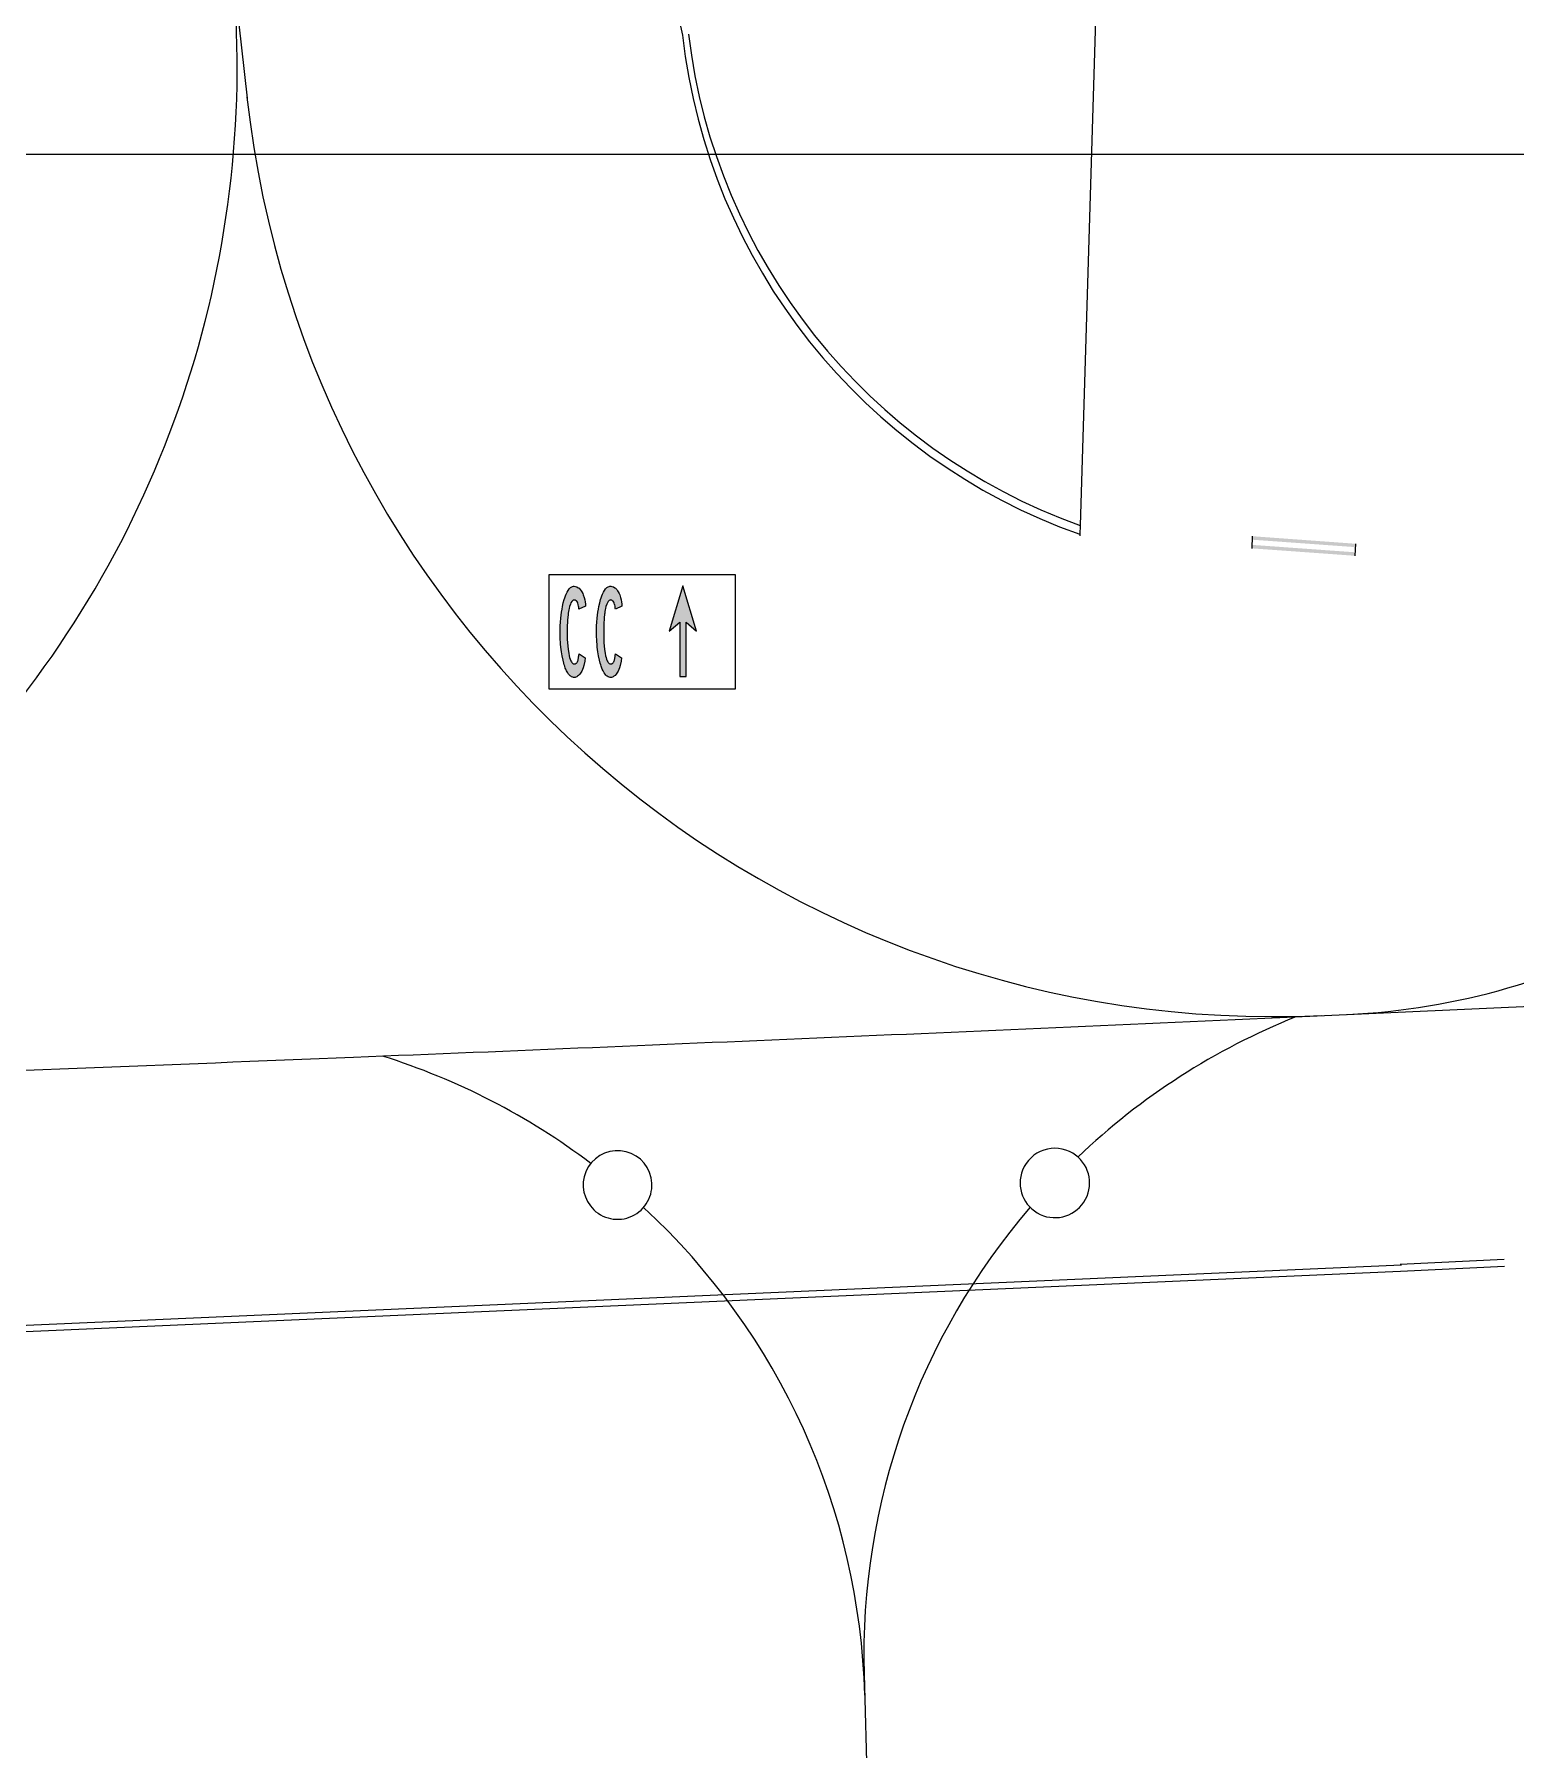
# Model space of a CAD drawing. Header units: millimetres. Extents: x 1358 to 1865, y 706 to 1003.
# Drawn here: x 1657.41 to 1673.14, y 840.71 to 858.95 of the extents above; entities that cross this region are included whole.
import ezdxf

# ---------------------------------------------------------------- set-up
doc = ezdxf.new("R2010")
doc.units = ezdxf.units.MM
doc.layers.add('建築', color=7, linetype='Continuous')

msp = doc.modelspace()

# ---------------------------------------------------------------- hatches: boundary and pattern name
at = {"layer": '建築', "ltscale": 1000}
h = msp.add_hatch(color=256, dxfattribs=at)
h.paths.add_polyline_path([(1670.346, 853.614), (1670.345, 853.577), (1671.441, 853.498), (1671.442, 853.534)])
h.paths.add_polyline_path([(1670.342, 853.522), (1670.341, 853.485), (1671.437, 853.406), (1671.439, 853.443)])
for points in [[(1663.098, 852.131), (1663.105, 852.125), (1663.115, 852.119), (1663.127, 852.114), (1663.135, 852.113), (1663.142, 852.113), (1663.151, 852.113), (1663.161, 852.116), (1663.169, 852.119), (1663.178, 852.125), (1663.189, 852.134), (1663.202, 852.148), (1663.222, 852.179), (1663.236, 852.214), (1663.245, 852.241), (1663.255, 852.286), (1663.259, 852.321), (1663.195, 852.365), (1663.194, 852.36), (1663.192, 852.354), (1663.191, 852.342), (1663.189, 852.332), (1663.188, 852.324), (1663.187, 852.317), (1663.186, 852.309), (1663.184, 852.299), (1663.18, 852.288), (1663.178, 852.283), (1663.175, 852.276), (1663.169, 852.268), (1663.163, 852.263), (1663.155, 852.258), (1663.146, 852.256), (1663.135, 852.257), (1663.125, 852.262), (1663.117, 852.271), (1663.112, 852.278), (1663.106, 852.289), (1663.099, 852.307), (1663.094, 852.325), (1663.089, 852.344), (1663.084, 852.372), (1663.078, 852.409), (1663.074, 852.449), (1663.072, 852.48), (1663.069, 852.52), (1663.069, 852.571), (1663.069, 852.622), (1663.069, 852.652), (1663.069, 852.668), (1663.07, 852.694), (1663.073, 852.729), (1663.074, 852.748), (1663.078, 852.785), (1663.08, 852.795), (1663.082, 852.812), (1663.085, 852.831), (1663.088, 852.844), (1663.093, 852.867), (1663.102, 852.893), (1663.108, 852.907), (1663.117, 852.921), (1663.127, 852.931), (1663.134, 852.935), (1663.142, 852.936), (1663.154, 852.934), (1663.163, 852.928), (1663.169, 852.922), (1663.176, 852.912), (1663.18, 852.903), (1663.185, 852.888), (1663.186, 852.883), (1663.188, 852.872), (1663.19, 852.861), (1663.192, 852.85), (1663.193, 852.838), (1663.261, 852.869), (1663.262, 852.878), (1663.261, 852.892), (1663.259, 852.917), (1663.255, 852.939), (1663.249, 852.963), (1663.239, 852.991), (1663.233, 853.005), (1663.223, 853.023), (1663.217, 853.034), (1663.207, 853.047), (1663.194, 853.06), (1663.186, 853.067), (1663.172, 853.075), (1663.155, 853.08), (1663.142, 853.082), (1663.134, 853.082), (1663.126, 853.08), (1663.116, 853.076), (1663.103, 853.068), (1663.089, 853.054), (1663.077, 853.038), (1663.066, 853.018), (1663.056, 852.997), (1663.049, 852.98), (1663.042, 852.96), (1663.036, 852.941), (1663.026, 852.906), (1663.018, 852.868), (1663.013, 852.84), (1663.007, 852.806), (1663.003, 852.773), (1663, 852.742), (1662.996, 852.699), (1662.994, 852.663), (1662.993, 852.631), (1662.993, 852.614), (1662.993, 852.583), (1662.994, 852.549), (1662.995, 852.512), (1662.996, 852.493), (1662.998, 852.467), (1663.001, 852.435), (1663.007, 852.386), (1663.014, 852.341), (1663.024, 852.296), (1663.031, 852.266), (1663.036, 852.248), (1663.042, 852.231), (1663.048, 852.213), (1663.053, 852.202), (1663.062, 852.182), (1663.075, 852.16), (1663.083, 852.148), (1663.092, 852.137)], [(1663.58, 852.838), (1663.579, 852.85), (1663.577, 852.861), (1663.576, 852.872), (1663.573, 852.883), (1663.572, 852.888), (1663.567, 852.903), (1663.563, 852.912), (1663.556, 852.922), (1663.55, 852.928), (1663.541, 852.934), (1663.531, 852.935), (1663.527, 852.936), (1663.521, 852.935), (1663.514, 852.931), (1663.504, 852.921), (1663.495, 852.907), (1663.489, 852.893), (1663.48, 852.867), (1663.475, 852.844), (1663.472, 852.831), (1663.469, 852.812), (1663.467, 852.795), (1663.465, 852.785), (1663.461, 852.748), (1663.46, 852.729), (1663.458, 852.694), (1663.457, 852.668), (1663.456, 852.652), (1663.456, 852.622), (1663.456, 852.571), (1663.457, 852.52), (1663.459, 852.48), (1663.461, 852.449), (1663.465, 852.409), (1663.471, 852.372), (1663.476, 852.344), (1663.481, 852.325), (1663.486, 852.307), (1663.493, 852.289), (1663.499, 852.278), (1663.504, 852.271), (1663.51, 852.265), (1663.514, 852.261), (1663.52, 852.258), (1663.525, 852.257), (1663.53, 852.256), (1663.537, 852.257), (1663.539, 852.258), (1663.543, 852.259), (1663.546, 852.26), (1663.549, 852.262), (1663.552, 852.264), (1663.554, 852.266), (1663.557, 852.269), (1663.56, 852.274), (1663.563, 852.278), (1663.565, 852.283), (1663.567, 852.287), (1663.568, 852.29), (1663.57, 852.297), (1663.571, 852.302), (1663.573, 852.309), (1663.574, 852.317), (1663.575, 852.324), (1663.576, 852.332), (1663.578, 852.342), (1663.579, 852.354), (1663.581, 852.36), (1663.582, 852.365), (1663.646, 852.321), (1663.642, 852.286), (1663.632, 852.241), (1663.623, 852.214), (1663.609, 852.179), (1663.589, 852.148), (1663.576, 852.134), (1663.565, 852.125), (1663.556, 852.119), (1663.549, 852.116), (1663.538, 852.113), (1663.529, 852.113), (1663.523, 852.113), (1663.514, 852.114), (1663.502, 852.119), (1663.493, 852.125), (1663.486, 852.131), (1663.48, 852.137), (1663.47, 852.148), (1663.462, 852.16), (1663.449, 852.182), (1663.44, 852.202), (1663.436, 852.213), (1663.429, 852.231), (1663.424, 852.248), (1663.418, 852.266), (1663.411, 852.296), (1663.401, 852.341), (1663.394, 852.386), (1663.388, 852.435), (1663.385, 852.467), (1663.383, 852.493), (1663.382, 852.512), (1663.381, 852.549), (1663.38, 852.583), (1663.38, 852.614), (1663.38, 852.631), (1663.381, 852.663), (1663.383, 852.699), (1663.387, 852.742), (1663.39, 852.773), (1663.394, 852.806), (1663.4, 852.84), (1663.405, 852.868), (1663.413, 852.906), (1663.423, 852.941), (1663.429, 852.96), (1663.436, 852.98), (1663.443, 852.997), (1663.453, 853.018), (1663.464, 853.038), (1663.476, 853.054), (1663.49, 853.068), (1663.503, 853.076), (1663.514, 853.08), (1663.521, 853.082), (1663.53, 853.082), (1663.543, 853.08), (1663.559, 853.075), (1663.573, 853.067), (1663.581, 853.06), (1663.594, 853.047), (1663.604, 853.034), (1663.61, 853.023), (1663.62, 853.005), (1663.626, 852.991), (1663.636, 852.963), (1663.642, 852.939), (1663.646, 852.917), (1663.649, 852.892), (1663.649, 852.878), (1663.649, 852.869)], [(1664.297, 852.121), (1664.331, 852.121), (1664.331, 852.702), (1664.442, 852.605), (1664.297, 853.088), (1664.152, 852.605), (1664.263, 852.702), (1664.263, 852.121)]]:
    msp.add_hatch(color=256, dxfattribs=at).paths.add_polyline_path(points)

# ---------------------------------------------------------------- linework, layer by layer
at = {"color": 5, "linetype": 'ByBlock'}
msp.add_lwpolyline([(1511.587, 883.992), (1798.346, 883.992), (1798.346, 857.67), (1511.587, 857.67)], close=True, dxfattribs=at)
at = {"layer": '建築', "ltscale": 1000}
for p, q in [((1668.522, 853.727, -0.309), (1669.045, 870.901, -0.309)), ((1658.933, 864.886, -0.309), (1659.667, 858.271, -0.309)), ((1664.08, 859.923, -0.309), (1664.293, 858.941, -0.309)), ((1668.519, 853.746, -0.309), (1668.513, 853.617, -0.309)), ((1670.346, 853.614, -0.309), (1670.341, 853.485, -0.309)), ((1671.442, 853.534, -0.309), (1671.437, 853.406, -0.309)), ((1664.855, 853.202, -0.309), (1662.872, 853.202, -0.309)), ((1662.872, 853.202, -0.309), (1662.872, 851.992, -0.309)), ((1664.855, 851.992, -0.309), (1664.855, 853.202, -0.309)), ((1663.056, 852.997, -0.309), (1663.066, 853.018, -0.309)), ((1663.066, 853.018, -0.309), (1663.077, 853.038, -0.309)), ((1663.077, 853.038, -0.309), (1663.089, 853.054, -0.309)), ((1663.089, 853.054, -0.309), (1663.103, 853.068, -0.309)), ((1663.103, 853.068, -0.309), (1663.116, 853.076, -0.309)), ((1663.116, 853.076, -0.309), (1663.126, 853.08, -0.309)), ((1663.126, 853.08, -0.309), (1663.134, 853.082, -0.309)), ((1663.134, 853.082, -0.309), (1663.142, 853.082, -0.309)), ((1663.142, 853.082, -0.309), (1663.155, 853.08, -0.309)), ((1663.155, 853.08, -0.309), (1663.172, 853.075, -0.309)), ((1663.172, 853.075, -0.309), (1663.186, 853.067, -0.309)), ((1663.186, 853.067, -0.309), (1663.194, 853.06, -0.309)), ((1663.194, 853.06, -0.309), (1663.207, 853.047, -0.309)), ((1663.207, 853.047, -0.309), (1663.217, 853.034, -0.309)), ((1663.217, 853.034, -0.309), (1663.223, 853.023, -0.309)), ((1663.223, 853.023, -0.309), (1663.233, 853.005, -0.309)), ((1663.443, 852.997, -0.309), (1663.453, 853.018, -0.309)), ((1663.453, 853.018, -0.309), (1663.464, 853.038, -0.309)), ((1663.464, 853.038, -0.309), (1663.476, 853.054, -0.309)), ((1663.476, 853.054, -0.309), (1663.49, 853.068, -0.309)), ((1663.49, 853.068, -0.309), (1663.503, 853.076, -0.309)), ((1663.503, 853.076, -0.309), (1663.514, 853.08, -0.309)), ((1663.514, 853.08, -0.309), (1663.521, 853.082, -0.309)), ((1663.521, 853.082, -0.309), (1663.53, 853.082, -0.309)), ((1663.53, 853.082, -0.309), (1663.543, 853.08, -0.309)), ((1663.543, 853.08, -0.309), (1663.559, 853.075, -0.309)), ((1663.559, 853.075, -0.309), (1663.573, 853.067, -0.309)), ((1663.573, 853.067, -0.309), (1663.581, 853.06, -0.309)), ((1663.581, 853.06, -0.309), (1663.594, 853.047, -0.309)), ((1663.594, 853.047, -0.309), (1663.604, 853.034, -0.309)), ((1663.604, 853.034, -0.309), (1663.61, 853.023, -0.309)), ((1663.61, 853.023, -0.309), (1663.62, 853.005, -0.309)), ((1664.297, 853.088, -0.309), (1664.152, 852.605, -0.309)), ((1664.442, 852.605, -0.309), (1664.297, 853.088, -0.309)), ((1663.007, 852.806, -0.309), (1663.013, 852.84, -0.309)), ((1663.013, 852.84, -0.309), (1663.018, 852.868, -0.309)), ((1663.018, 852.868, -0.309), (1663.026, 852.906, -0.309)), ((1663.026, 852.906, -0.309), (1663.036, 852.941, -0.309)), ((1663.036, 852.941, -0.309), (1663.042, 852.96, -0.309)), ((1663.042, 852.96, -0.309), (1663.049, 852.98, -0.309)), ((1663.049, 852.98, -0.309), (1663.056, 852.997, -0.309)), ((1663.088, 852.844, -0.309), (1663.085, 852.831, -0.309)), ((1663.093, 852.867, -0.309), (1663.088, 852.844, -0.309)), ((1663.102, 852.893, -0.309), (1663.093, 852.867, -0.309)), ((1663.108, 852.907, -0.309), (1663.102, 852.893, -0.309)), ((1663.117, 852.921, -0.309), (1663.108, 852.907, -0.309)), ((1663.127, 852.931, -0.309), (1663.117, 852.921, -0.309)), ((1663.134, 852.935, -0.309), (1663.127, 852.931, -0.309)), ((1663.14, 852.936, -0.309), (1663.134, 852.935, -0.309)), ((1663.144, 852.935, -0.309), (1663.14, 852.936, -0.309)), ((1663.154, 852.934, -0.309), (1663.144, 852.935, -0.309)), ((1663.163, 852.928, -0.309), (1663.154, 852.934, -0.309)), ((1663.169, 852.922, -0.309), (1663.163, 852.928, -0.309)), ((1663.176, 852.912, -0.309), (1663.169, 852.922, -0.309)), ((1663.18, 852.903, -0.309), (1663.176, 852.912, -0.309)), ((1663.185, 852.888, -0.309), (1663.18, 852.903, -0.309)), ((1663.186, 852.883, -0.309), (1663.185, 852.888, -0.309)), ((1663.188, 852.872, -0.309), (1663.186, 852.883, -0.309)), ((1663.19, 852.861, -0.309), (1663.188, 852.872, -0.309)), ((1663.192, 852.85, -0.309), (1663.19, 852.861, -0.309)), ((1663.193, 852.838, -0.309), (1663.192, 852.85, -0.309)), ((1663.261, 852.869, -0.309), (1663.193, 852.838, -0.309)), ((1663.233, 853.005, -0.309), (1663.239, 852.991, -0.309)), ((1663.239, 852.991, -0.309), (1663.249, 852.963, -0.309)), ((1663.249, 852.963, -0.309), (1663.255, 852.939, -0.309)), ((1663.255, 852.939, -0.309), (1663.259, 852.917, -0.309)), ((1663.259, 852.917, -0.309), (1663.261, 852.892, -0.309)), ((1663.261, 852.892, -0.309), (1663.262, 852.878, -0.309)), ((1663.262, 852.878, -0.309), (1663.261, 852.869, -0.309)), ((1663.394, 852.806, -0.309), (1663.4, 852.84, -0.309)), ((1663.4, 852.84, -0.309), (1663.405, 852.868, -0.309)), ((1663.405, 852.868, -0.309), (1663.413, 852.906, -0.309)), ((1663.413, 852.906, -0.309), (1663.423, 852.941, -0.309)), ((1663.423, 852.941, -0.309), (1663.429, 852.96, -0.309)), ((1663.429, 852.96, -0.309), (1663.436, 852.98, -0.309)), ((1663.436, 852.98, -0.309), (1663.443, 852.997, -0.309)), ((1663.475, 852.844, -0.309), (1663.472, 852.831, -0.309)), ((1663.48, 852.867, -0.309), (1663.475, 852.844, -0.309)), ((1663.489, 852.893, -0.309), (1663.48, 852.867, -0.309)), ((1663.495, 852.907, -0.309), (1663.489, 852.893, -0.309)), ((1663.504, 852.921, -0.309), (1663.495, 852.907, -0.309)), ((1663.514, 852.931, -0.309), (1663.504, 852.921, -0.309)), ((1663.521, 852.935, -0.309), (1663.514, 852.931, -0.309)), ((1663.527, 852.936, -0.309), (1663.521, 852.935, -0.309)), ((1663.531, 852.935, -0.309), (1663.527, 852.936, -0.309)), ((1663.541, 852.934, -0.309), (1663.531, 852.935, -0.309)), ((1663.55, 852.928, -0.309), (1663.541, 852.934, -0.309)), ((1663.556, 852.922, -0.309), (1663.55, 852.928, -0.309)), ((1663.563, 852.912, -0.309), (1663.556, 852.922, -0.309)), ((1663.567, 852.903, -0.309), (1663.563, 852.912, -0.309)), ((1663.572, 852.888, -0.309), (1663.567, 852.903, -0.309)), ((1663.573, 852.883, -0.309), (1663.572, 852.888, -0.309)), ((1663.576, 852.872, -0.309), (1663.573, 852.883, -0.309)), ((1663.577, 852.861, -0.309), (1663.576, 852.872, -0.309)), ((1663.579, 852.85, -0.309), (1663.577, 852.861, -0.309)), ((1663.58, 852.838, -0.309), (1663.579, 852.85, -0.309)), ((1663.649, 852.869, -0.309), (1663.58, 852.838, -0.309)), ((1663.62, 853.005, -0.309), (1663.626, 852.991, -0.309)), ((1663.626, 852.991, -0.309), (1663.636, 852.963, -0.309)), ((1663.636, 852.963, -0.309), (1663.642, 852.939, -0.309)), ((1663.642, 852.939, -0.309), (1663.646, 852.917, -0.309)), ((1663.646, 852.917, -0.309), (1663.649, 852.892, -0.309)), ((1663.649, 852.892, -0.309), (1663.649, 852.878, -0.309)), ((1663.649, 852.878, -0.309), (1663.649, 852.869, -0.309)), ((1662.993, 852.631, -0.309), (1662.994, 852.663, -0.309)), ((1662.994, 852.663, -0.309), (1662.996, 852.699, -0.309)), ((1662.996, 852.699, -0.309), (1663, 852.742, -0.309)), ((1663, 852.742, -0.309), (1663.003, 852.773, -0.309)), ((1663.003, 852.773, -0.309), (1663.007, 852.806, -0.309)), ((1663.07, 852.694, -0.309), (1663.069, 852.668, -0.309)), ((1663.069, 852.668, -0.309), (1663.069, 852.652, -0.309)), ((1663.069, 852.652, -0.309), (1663.069, 852.622, -0.309)), ((1663.073, 852.729, -0.309), (1663.07, 852.694, -0.309)), ((1663.074, 852.748, -0.309), (1663.073, 852.729, -0.309)), ((1663.078, 852.785, -0.309), (1663.074, 852.748, -0.309)), ((1663.08, 852.795, -0.309), (1663.078, 852.785, -0.309)), ((1663.082, 852.812, -0.309), (1663.08, 852.795, -0.309)), ((1663.085, 852.831, -0.309), (1663.082, 852.812, -0.309)), ((1663.38, 852.631, -0.309), (1663.381, 852.663, -0.309)), ((1663.381, 852.663, -0.309), (1663.383, 852.699, -0.309)), ((1663.383, 852.699, -0.309), (1663.387, 852.742, -0.309)), ((1663.387, 852.742, -0.309), (1663.39, 852.773, -0.309)), ((1663.39, 852.773, -0.309), (1663.394, 852.806, -0.309)), ((1663.457, 852.668, -0.309), (1663.456, 852.652, -0.309)), ((1663.456, 852.652, -0.309), (1663.456, 852.622, -0.309)), ((1663.458, 852.694, -0.309), (1663.457, 852.668, -0.309)), ((1663.46, 852.729, -0.309), (1663.458, 852.694, -0.309)), ((1663.461, 852.748, -0.309), (1663.46, 852.729, -0.309)), ((1663.465, 852.785, -0.309), (1663.461, 852.748, -0.309)), ((1663.467, 852.795, -0.309), (1663.465, 852.785, -0.309)), ((1663.469, 852.812, -0.309), (1663.467, 852.795, -0.309)), ((1663.472, 852.831, -0.309), (1663.469, 852.812, -0.309)), ((1664.152, 852.605, -0.309), (1664.263, 852.702, -0.309)), ((1664.263, 852.702, -0.309), (1664.263, 852.121, -0.309)), ((1664.331, 852.121, -0.309), (1664.331, 852.702, -0.309)), ((1664.331, 852.702, -0.309), (1664.442, 852.605, -0.309)), ((1662.993, 852.614, -0.309), (1662.993, 852.631, -0.309)), ((1662.993, 852.583, -0.309), (1662.993, 852.614, -0.309)), ((1662.994, 852.549, -0.309), (1662.993, 852.583, -0.309)), ((1662.995, 852.512, -0.309), (1662.994, 852.549, -0.309)), ((1662.996, 852.493, -0.309), (1662.995, 852.512, -0.309)), ((1662.998, 852.467, -0.309), (1662.996, 852.493, -0.309)), ((1663.069, 852.622, -0.309), (1663.069, 852.571, -0.309)), ((1663.069, 852.571, -0.309), (1663.069, 852.52, -0.309)), ((1663.069, 852.52, -0.309), (1663.072, 852.48, -0.309)), ((1663.072, 852.48, -0.309), (1663.074, 852.449, -0.309)), ((1663.38, 852.614, -0.309), (1663.38, 852.631, -0.309)), ((1663.38, 852.583, -0.309), (1663.38, 852.614, -0.309)), ((1663.381, 852.549, -0.309), (1663.38, 852.583, -0.309)), ((1663.382, 852.512, -0.309), (1663.381, 852.549, -0.309)), ((1663.383, 852.493, -0.309), (1663.382, 852.512, -0.309)), ((1663.385, 852.467, -0.309), (1663.383, 852.493, -0.309)), ((1663.456, 852.622, -0.309), (1663.456, 852.571, -0.309)), ((1663.456, 852.571, -0.309), (1663.457, 852.52, -0.309)), ((1663.457, 852.52, -0.309), (1663.459, 852.48, -0.309)), ((1663.459, 852.48, -0.309), (1663.461, 852.449, -0.309)), ((1663.001, 852.435, -0.309), (1662.998, 852.467, -0.309)), ((1663.007, 852.386, -0.309), (1663.001, 852.435, -0.309)), ((1663.014, 852.341, -0.309), (1663.007, 852.386, -0.309)), ((1663.024, 852.296, -0.309), (1663.014, 852.341, -0.309)), ((1663.031, 852.266, -0.309), (1663.024, 852.296, -0.309)), ((1663.074, 852.449, -0.309), (1663.078, 852.409, -0.309)), ((1663.078, 852.409, -0.309), (1663.084, 852.372, -0.309)), ((1663.084, 852.372, -0.309), (1663.089, 852.344, -0.309)), ((1663.089, 852.344, -0.309), (1663.094, 852.325, -0.309)), ((1663.094, 852.325, -0.309), (1663.099, 852.307, -0.309)), ((1663.099, 852.307, -0.309), (1663.106, 852.289, -0.309)), ((1663.106, 852.289, -0.309), (1663.112, 852.278, -0.309)), ((1663.178, 852.283, -0.309), (1663.18, 852.287, -0.309)), ((1663.18, 852.287, -0.309), (1663.181, 852.29, -0.309)), ((1663.181, 852.29, -0.309), (1663.183, 852.297, -0.309)), ((1663.183, 852.297, -0.309), (1663.184, 852.302, -0.309)), ((1663.184, 852.302, -0.309), (1663.186, 852.309, -0.309)), ((1663.186, 852.309, -0.309), (1663.187, 852.317, -0.309)), ((1663.187, 852.317, -0.309), (1663.188, 852.324, -0.309)), ((1663.188, 852.324, -0.309), (1663.189, 852.332, -0.309)), ((1663.189, 852.332, -0.309), (1663.191, 852.342, -0.309)), ((1663.191, 852.342, -0.309), (1663.192, 852.354, -0.309)), ((1663.192, 852.354, -0.309), (1663.194, 852.36, -0.309)), ((1663.194, 852.36, -0.309), (1663.195, 852.365, -0.309)), ((1663.195, 852.365, -0.309), (1663.259, 852.321, -0.309)), ((1663.255, 852.286, -0.309), (1663.245, 852.241, -0.309)), ((1663.259, 852.321, -0.309), (1663.255, 852.286, -0.309)), ((1663.388, 852.435, -0.309), (1663.385, 852.467, -0.309)), ((1663.394, 852.386, -0.309), (1663.388, 852.435, -0.309)), ((1663.401, 852.341, -0.309), (1663.394, 852.386, -0.309)), ((1663.411, 852.296, -0.309), (1663.401, 852.341, -0.309)), ((1663.418, 852.266, -0.309), (1663.411, 852.296, -0.309)), ((1663.461, 852.449, -0.309), (1663.465, 852.409, -0.309)), ((1663.465, 852.409, -0.309), (1663.471, 852.372, -0.309)), ((1663.471, 852.372, -0.309), (1663.476, 852.344, -0.309)), ((1663.476, 852.344, -0.309), (1663.481, 852.325, -0.309)), ((1663.481, 852.325, -0.309), (1663.486, 852.307, -0.309)), ((1663.486, 852.307, -0.309), (1663.493, 852.289, -0.309)), ((1663.493, 852.289, -0.309), (1663.499, 852.278, -0.309)), ((1663.565, 852.283, -0.309), (1663.567, 852.287, -0.309)), ((1663.567, 852.287, -0.309), (1663.568, 852.29, -0.309)), ((1663.568, 852.29, -0.309), (1663.57, 852.297, -0.309)), ((1663.57, 852.297, -0.309), (1663.571, 852.302, -0.309)), ((1663.571, 852.302, -0.309), (1663.573, 852.309, -0.309)), ((1663.573, 852.309, -0.309), (1663.574, 852.317, -0.309)), ((1663.574, 852.317, -0.309), (1663.575, 852.324, -0.309)), ((1663.575, 852.324, -0.309), (1663.576, 852.332, -0.309)), ((1663.576, 852.332, -0.309), (1663.578, 852.342, -0.309)), ((1663.578, 852.342, -0.309), (1663.579, 852.354, -0.309)), ((1663.579, 852.354, -0.309), (1663.581, 852.36, -0.309)), ((1663.581, 852.36, -0.309), (1663.582, 852.365, -0.309)), ((1663.582, 852.365, -0.309), (1663.646, 852.321, -0.309)), ((1663.642, 852.286, -0.309), (1663.632, 852.241, -0.309)), ((1663.646, 852.321, -0.309), (1663.642, 852.286, -0.309)), ((1663.036, 852.248, -0.309), (1663.031, 852.266, -0.309)), ((1663.042, 852.231, -0.309), (1663.036, 852.248, -0.309)), ((1663.048, 852.213, -0.309), (1663.042, 852.231, -0.309)), ((1663.053, 852.202, -0.309), (1663.048, 852.213, -0.309)), ((1663.062, 852.182, -0.309), (1663.053, 852.202, -0.309)), ((1663.075, 852.16, -0.309), (1663.062, 852.182, -0.309)), ((1663.083, 852.148, -0.309), (1663.075, 852.16, -0.309)), ((1663.092, 852.137, -0.309), (1663.083, 852.148, -0.309)), ((1663.098, 852.131, -0.309), (1663.092, 852.137, -0.309)), ((1663.105, 852.125, -0.309), (1663.098, 852.131, -0.309)), ((1663.115, 852.119, -0.309), (1663.105, 852.125, -0.309)), ((1663.112, 852.278, -0.309), (1663.117, 852.271, -0.309)), ((1663.127, 852.114, -0.309), (1663.115, 852.119, -0.309)), ((1663.117, 852.271, -0.309), (1663.123, 852.265, -0.309)), ((1663.123, 852.265, -0.309), (1663.127, 852.261, -0.309)), ((1663.127, 852.261, -0.309), (1663.133, 852.258, -0.309)), ((1663.135, 852.113, -0.309), (1663.127, 852.114, -0.309)), ((1663.133, 852.258, -0.309), (1663.138, 852.257, -0.309)), ((1663.142, 852.113, -0.309), (1663.135, 852.113, -0.309)), ((1663.138, 852.257, -0.309), (1663.143, 852.256, -0.309)), ((1663.151, 852.113, -0.309), (1663.142, 852.113, -0.309)), ((1663.143, 852.256, -0.309), (1663.149, 852.257, -0.309)), ((1663.149, 852.257, -0.309), (1663.152, 852.258, -0.309)), ((1663.161, 852.116, -0.309), (1663.151, 852.113, -0.309)), ((1663.152, 852.258, -0.309), (1663.156, 852.259, -0.309)), ((1663.156, 852.259, -0.309), (1663.159, 852.26, -0.309)), ((1663.159, 852.26, -0.309), (1663.161, 852.262, -0.309)), ((1663.161, 852.262, -0.309), (1663.164, 852.264, -0.309)), ((1663.169, 852.119, -0.309), (1663.161, 852.116, -0.309)), ((1663.164, 852.264, -0.309), (1663.167, 852.266, -0.309)), ((1663.167, 852.266, -0.309), (1663.17, 852.269, -0.309)), ((1663.178, 852.125, -0.309), (1663.169, 852.119, -0.309)), ((1663.17, 852.269, -0.309), (1663.173, 852.274, -0.309)), ((1663.173, 852.274, -0.309), (1663.176, 852.278, -0.309)), ((1663.176, 852.278, -0.309), (1663.178, 852.283, -0.309)), ((1663.189, 852.134, -0.309), (1663.178, 852.125, -0.309)), ((1663.202, 852.148, -0.309), (1663.189, 852.134, -0.309)), ((1663.222, 852.179, -0.309), (1663.202, 852.148, -0.309)), ((1663.236, 852.214, -0.309), (1663.222, 852.179, -0.309)), ((1663.245, 852.241, -0.309), (1663.236, 852.214, -0.309)), ((1663.424, 852.248, -0.309), (1663.418, 852.266, -0.309)), ((1663.429, 852.231, -0.309), (1663.424, 852.248, -0.309)), ((1663.436, 852.213, -0.309), (1663.429, 852.231, -0.309)), ((1663.44, 852.202, -0.309), (1663.436, 852.213, -0.309)), ((1663.449, 852.182, -0.309), (1663.44, 852.202, -0.309)), ((1663.462, 852.16, -0.309), (1663.449, 852.182, -0.309)), ((1663.47, 852.148, -0.309), (1663.462, 852.16, -0.309)), ((1663.48, 852.137, -0.309), (1663.47, 852.148, -0.309)), ((1663.486, 852.131, -0.309), (1663.48, 852.137, -0.309)), ((1663.493, 852.125, -0.309), (1663.486, 852.131, -0.309)), ((1663.502, 852.119, -0.309), (1663.493, 852.125, -0.309)), ((1663.499, 852.278, -0.309), (1663.504, 852.271, -0.309)), ((1663.514, 852.114, -0.309), (1663.502, 852.119, -0.309)), ((1663.504, 852.271, -0.309), (1663.51, 852.265, -0.309)), ((1663.51, 852.265, -0.309), (1663.514, 852.261, -0.309)), ((1663.514, 852.261, -0.309), (1663.52, 852.258, -0.309)), ((1663.523, 852.113, -0.309), (1663.514, 852.114, -0.309)), ((1663.52, 852.258, -0.309), (1663.525, 852.257, -0.309)), ((1663.529, 852.113, -0.309), (1663.523, 852.113, -0.309)), ((1663.525, 852.257, -0.309), (1663.53, 852.256, -0.309)), ((1663.538, 852.113, -0.309), (1663.529, 852.113, -0.309)), ((1663.53, 852.256, -0.309), (1663.537, 852.257, -0.309)), ((1663.537, 852.257, -0.309), (1663.539, 852.258, -0.309)), ((1663.549, 852.116, -0.309), (1663.538, 852.113, -0.309)), ((1663.539, 852.258, -0.309), (1663.543, 852.259, -0.309)), ((1663.543, 852.259, -0.309), (1663.546, 852.26, -0.309)), ((1663.546, 852.26, -0.309), (1663.549, 852.262, -0.309)), ((1663.549, 852.262, -0.309), (1663.552, 852.264, -0.309)), ((1663.556, 852.119, -0.309), (1663.549, 852.116, -0.309)), ((1663.552, 852.264, -0.309), (1663.554, 852.266, -0.309)), ((1663.554, 852.266, -0.309), (1663.557, 852.269, -0.309)), ((1663.565, 852.125, -0.309), (1663.556, 852.119, -0.309)), ((1663.557, 852.269, -0.309), (1663.56, 852.274, -0.309)), ((1663.56, 852.274, -0.309), (1663.563, 852.278, -0.309)), ((1663.563, 852.278, -0.309), (1663.565, 852.283, -0.309)), ((1663.576, 852.134, -0.309), (1663.565, 852.125, -0.309)), ((1663.589, 852.148, -0.309), (1663.576, 852.134, -0.309)), ((1663.609, 852.179, -0.309), (1663.589, 852.148, -0.309)), ((1663.623, 852.214, -0.309), (1663.609, 852.179, -0.309)), ((1663.632, 852.241, -0.309), (1663.623, 852.214, -0.309)), ((1664.263, 852.121, -0.309), (1664.297, 852.121, -0.309)), ((1664.297, 852.121, -0.309), (1664.331, 852.121, -0.309)), ((1662.872, 851.992, -0.309), (1664.855, 851.992, -0.309)), ((1670.957, 848.512, -0.309), (1701.829, 849.919, -0.309)), ((1670.957, 848.512, -0.309), (1701.829, 849.919, -0.309)), ((1671.918, 845.876, -0.309), (1673.023, 845.929, -0.309)), ((1657.152, 845.153, 0.786), (1671.921, 845.803, 0.786)), ((1657.162, 845.219, -0.309), (1671.931, 845.868, -0.309)), ((1671.921, 845.803, -0.309), (1673.026, 845.856, -0.309)), ((1666.222, 841.518, -0.309), (1666.835, 818.219, -0.309))]:
    msp.add_line(p, q, dxfattribs=at)
for centre, radius, start, end in [((1648.575, 858.614, -0.309), 10.987, 272.1445, 6.3307), ((1670.648, 859.665, -0.309), 6.397, 186.5042, 250.5142), ((1670.663, 859.707, -0.309), 6.352, 186.8483, 250.2563), ((1670.586, 859.494, -0.309), 10.987, 186.3307, 272.6091), ((1671.025, 855.848, -0.309), 7.325, 272.6091, 299.6705), ((1582.04, 2799.733, -0.309), 1953.245, 272.310894, 272.609144), ((1673.544, 841.71, -0.309), 7.325, 111.9212, 133.5952), ((1582.042, 2799.733, -0.309), 1953.245, 271.966139, 272.310837), ((1658.906, 841.101, -0.309), 7.325, 52.9502, 72.5356), ((1663.603, 846.718, -0.309), 0.365, 226.4684, 157.6232), ((1668.249, 846.739, -0.309), 0.369, 158.0657, 59.0096), ((1668.249, 846.739, -0.309), 0.369, 59.0096, 158.0657), ((1663.603, 846.718, -0.309), 0.365, 157.6232, 226.4684), ((1658.906, 841.101, -0.309), 7.325, 1.5067, 47.2405), ((1673.544, 841.71, -0.309), 7.325, 139.3613, 181.5067)]:
    msp.add_arc(centre, radius, start, end, dxfattribs=at)

doc.saveas('drawing.dxf')
